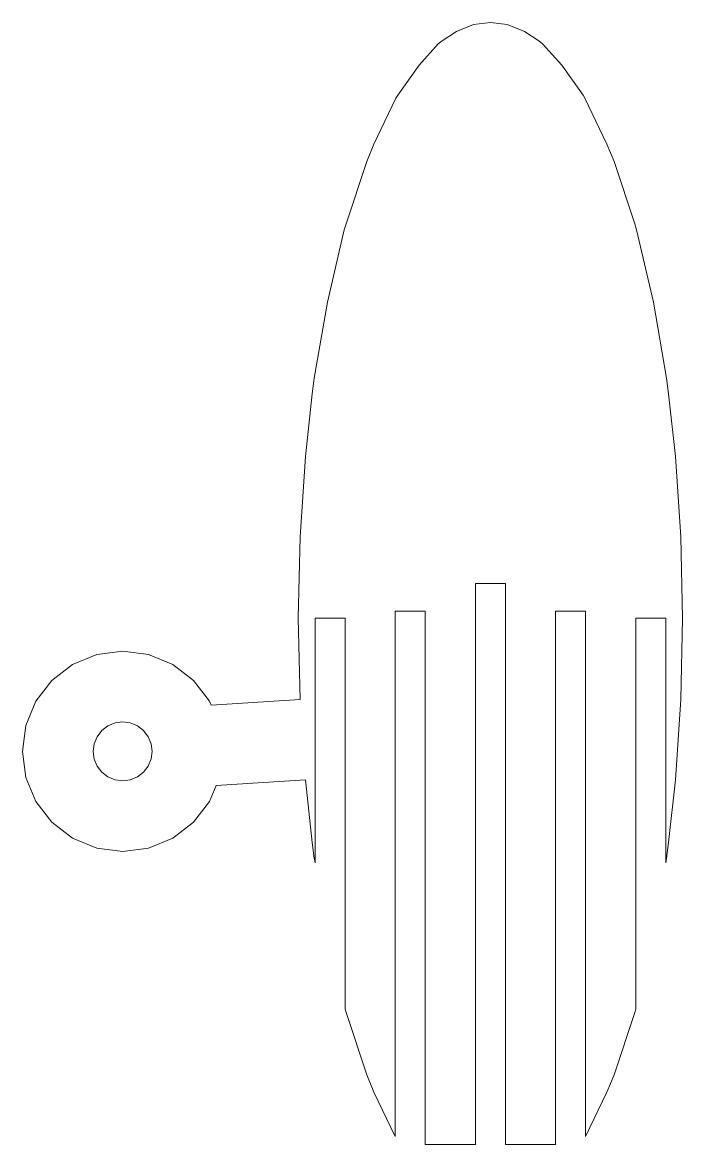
# Model space of a CAD drawing. Header units: centimetres. Extents: x -16.3 to 16.3, y -13.3 to 13.3.
# Drawn here: x -16.29 to -9.7, y -13.27 to -2.08 of the extents above; entities that cross this region are included whole.
import ezdxf

# ---------------------------------------------------------------- set-up
doc = ezdxf.new("R2010")
doc.units = ezdxf.units.CM
doc.header["$MEASUREMENT"] = 0
doc.layers.add('Camada 1', color=7, linetype='Continuous')

msp = doc.modelspace()

# ---------------------------------------------------------------- linework, layer by layer
at = {"layer": 'Camada 1', "lineweight": 5}
for points, knots in [([(-11.62053, -2.0806), (-11.62053, -2.0806), (-11.45236, -2.10272), (-11.45236, -2.10272), (-11.45236, -2.10272), (-11.45236, -2.10272), (-11.28045, -2.17031), (-11.28045, -2.17031), (-11.28045, -2.17031), (-11.28045, -2.17031), (-11.13737, -2.26341), (-11.13737, -2.26341), (-11.13737, -2.26341), (-11.13737, -2.26341), (-11.10068, -2.2929), (-11.10068, -2.2929), (-11.10068, -2.2929), (-11.10068, -2.2929), (-10.90817, -2.50703), (-10.90817, -2.50703), (-10.90817, -2.50703), (-10.90817, -2.50703), (-10.69678, -2.80496), (-10.69678, -2.80496), (-10.69678, -2.80496), (-10.69678, -2.80496), (-10.6778, -2.83702), (-10.6778, -2.83702), (-10.6778, -2.83702), (-10.6778, -2.83702), (-10.45806, -3.29581), (-10.45806, -3.29581), (-10.45806, -3.29581), (-10.45806, -3.29581), (-10.38694, -3.46744), (-10.38694, -3.46744), (-10.38694, -3.46744), (-10.38694, -3.46744), (-10.17989, -4.09027), (-10.17989, -4.09027), (-10.17989, -4.09027), (-10.17989, -4.09027), (-10.16285, -4.14777), (-10.16285, -4.14777), (-10.16285, -4.14777), (-10.16285, -4.14777), (-9.99511, -4.87057), (-9.99511, -4.87057), (-9.99511, -4.87057), (-9.99511, -4.87057), (-9.86264, -5.62788), (-9.86264, -5.62788), (-9.86264, -5.62788), (-9.86264, -5.62788), (-9.84355, -5.78434), (-9.84355, -5.78434), (-9.84355, -5.78434), (-9.84355, -5.78434), (-9.77392, -6.41147), (-9.77392, -6.41147), (-9.77392, -6.41147), (-9.77392, -6.41147), (-9.72128, -7.2127), (-9.72128, -7.2127), (-9.72128, -7.2127), (-9.72128, -7.2127), (-9.70371, -8.02279), (-9.70371, -8.02279), (-9.70371, -8.02279), (-9.70371, -8.02279), (-9.72128, -8.83287), (-9.72128, -8.83287), (-9.72128, -8.83287), (-9.72128, -8.83287), (-9.77392, -9.6341), (-9.77392, -9.6341), (-9.77392, -9.6341), (-9.77392, -9.6341), (-9.84355, -10.26123), (-9.84355, -10.26123), (-9.84355, -10.26123), (-9.84355, -10.26123), (-9.86264, -10.41765), (-9.86264, -10.41765), (-9.86264, -10.41765), (-9.86264, -10.41765), (-9.87054, -10.46274), (-9.87054, -10.46274), (-9.87054, -10.46274), (-9.87054, -10.46274), (-9.87054, -8.02279), (-9.87054, -8.02279), (-9.87054, -8.02279), (-9.87054, -8.02279), (-10.17054, -8.02279), (-10.17054, -8.02279), (-10.17054, -8.02279), (-10.17054, -8.02279), (-10.17054, -11.9237), (-10.17054, -11.9237), (-10.17054, -11.9237), (-10.17054, -11.9237), (-10.17989, -11.95531), (-10.17989, -11.95531), (-10.17989, -11.95531), (-10.17989, -11.95531), (-10.38694, -12.57813), (-10.38694, -12.57813), (-10.38694, -12.57813), (-10.38694, -12.57813), (-10.45806, -12.74976), (-10.45806, -12.74976), (-10.45806, -12.74976), (-10.45806, -12.74976), (-10.67054, -13.19334), (-10.67054, -13.19334), (-10.67054, -13.19334), (-10.67054, -13.19334), (-10.67054, -7.95167), (-10.67054, -7.95167), (-10.67054, -7.95167), (-10.67054, -7.95167), (-10.97054, -7.95167), (-10.97054, -7.95167), (-10.97054, -7.95167), (-10.97054, -7.95167), (-10.97054, -13.27279), (-10.97054, -13.27279), (-10.97054, -13.27279), (-10.97054, -13.27279), (-11.47053, -13.27279), (-11.47053, -13.27279), (-11.47053, -13.27279), (-11.47053, -13.27279), (-11.47053, -7.67668), (-11.47053, -7.67668), (-11.47053, -7.67668), (-11.47053, -7.67668), (-11.77053, -7.67668), (-11.77053, -7.67668), (-11.77053, -7.67668), (-11.77053, -7.67668), (-11.77053, -13.27279), (-11.77053, -13.27279), (-11.77053, -13.27279), (-11.77053, -13.27279), (-12.27052, -13.27279), (-12.27052, -13.27279), (-12.27052, -13.27279), (-12.27052, -13.27279), (-12.27052, -7.95167), (-12.27052, -7.95167), (-12.27052, -7.95167), (-12.27052, -7.95167), (-12.57053, -7.95167), (-12.57053, -7.95167), (-12.57053, -7.95167), (-12.57053, -7.95167), (-12.57053, -13.19334), (-12.57053, -13.19334), (-12.57053, -13.19334), (-12.57053, -13.19334), (-12.783, -12.74976), (-12.783, -12.74976), (-12.783, -12.74976), (-12.783, -12.74976), (-12.85416, -12.57813), (-12.85416, -12.57813), (-12.85416, -12.57813), (-12.85416, -12.57813), (-13.06117, -11.95531), (-13.06117, -11.95531), (-13.06117, -11.95531), (-13.06117, -11.95531), (-13.07052, -11.9237), (-13.07052, -11.9237), (-13.07052, -11.9237), (-13.07052, -11.9237), (-13.07052, -8.02279), (-13.07052, -8.02279), (-13.07052, -8.02279), (-13.07052, -8.02279), (-13.37052, -8.02279), (-13.37052, -8.02279), (-13.37052, -8.02279), (-13.37052, -8.02279), (-13.37052, -10.46274), (-13.37052, -10.46274), (-13.37052, -10.46274), (-13.37052, -10.46274), (-13.37842, -10.41765), (-13.37842, -10.41765), (-13.37842, -10.41765), (-13.37842, -10.41765), (-13.39751, -10.26123), (-13.39751, -10.26123), (-13.39751, -10.26123), (-13.39751, -10.26123), (-13.46718, -9.6341), (-13.46718, -9.6341), (-13.46718, -9.6341), (-13.46718, -9.6341), (-14.35777, -9.69255), (-14.35777, -9.69255), (-14.35777, -9.69255), (-14.35777, -9.69255), (-14.4236, -9.85141), (-14.4236, -9.85141), (-14.4236, -9.85141), (-14.4236, -9.85141), (-14.58249, -10.05852), (-14.58249, -10.05852), (-14.58249, -10.05852), (-14.58249, -10.05852), (-14.7896, -10.21742), (-14.7896, -10.21742), (-14.7896, -10.21742), (-14.7896, -10.21742), (-15.0308, -10.31732), (-15.0308, -10.31732), (-15.0308, -10.31732), (-15.0308, -10.31732), (-15.2896, -10.3514), (-15.2896, -10.3514), (-15.2896, -10.3514), (-15.2896, -10.3514), (-15.54843, -10.31732), (-15.54843, -10.31732), (-15.54843, -10.31732), (-15.54843, -10.31732), (-15.78959, -10.21742), (-15.78959, -10.21742), (-15.78959, -10.21742), (-15.78959, -10.21742), (-15.9967, -10.05852), (-15.9967, -10.05852), (-15.9967, -10.05852), (-15.9967, -10.05852), (-16.15563, -9.85141), (-16.15563, -9.85141), (-16.15563, -9.85141), (-16.15563, -9.85141), (-16.25554, -9.61021), (-16.25554, -9.61021), (-16.25554, -9.61021), (-16.25554, -9.61021), (-16.28962, -9.35142), (-16.28962, -9.35142), (-16.28962, -9.35142), (-16.28962, -9.35142), (-16.25554, -9.09258), (-16.25554, -9.09258), (-16.25554, -9.09258), (-16.25554, -9.09258), (-16.15563, -8.85143), (-16.15563, -8.85143), (-16.15563, -8.85143), (-16.15563, -8.85143), (-15.9967, -8.64431), (-15.9967, -8.64431), (-15.9967, -8.64431), (-15.9967, -8.64431), (-15.78959, -8.48538), (-15.78959, -8.48538), (-15.78959, -8.48538), (-15.78959, -8.48538), (-15.54843, -8.38548), (-15.54843, -8.38548), (-15.54843, -8.38548), (-15.54843, -8.38548), (-15.2896, -8.3514), (-15.2896, -8.3514), (-15.2896, -8.3514), (-15.2896, -8.3514), (-15.0308, -8.38548), (-15.0308, -8.38548), (-15.0308, -8.38548), (-15.0308, -8.38548), (-14.7896, -8.48538), (-14.7896, -8.48538), (-14.7896, -8.48538), (-14.7896, -8.48538), (-14.58249, -8.64431), (-14.58249, -8.64431), (-14.58249, -8.64431), (-14.58249, -8.64431), (-14.4236, -8.85143), (-14.4236, -8.85143), (-14.4236, -8.85143), (-14.4236, -8.85143), (-14.40712, -8.89115), (-14.40712, -8.89115), (-14.40712, -8.89115), (-14.40712, -8.89115), (-13.51978, -8.83287), (-13.51978, -8.83287), (-13.51978, -8.83287), (-13.51978, -8.83287), (-13.53738, -8.02279), (-13.53738, -8.02279), (-13.53738, -8.02279), (-13.53738, -8.02279), (-13.51978, -7.2127), (-13.51978, -7.2127), (-13.51978, -7.2127), (-13.51978, -7.2127), (-13.46718, -6.41147), (-13.46718, -6.41147), (-13.46718, -6.41147), (-13.46718, -6.41147), (-13.39751, -5.78434), (-13.39751, -5.78434), (-13.39751, -5.78434), (-13.39751, -5.78434), (-13.37842, -5.62788), (-13.37842, -5.62788), (-13.37842, -5.62788), (-13.37842, -5.62788), (-13.24599, -4.87057), (-13.24599, -4.87057), (-13.24599, -4.87057), (-13.24599, -4.87057), (-13.07821, -4.14777), (-13.07821, -4.14777), (-13.07821, -4.14777), (-13.07821, -4.14777), (-13.06117, -4.09027), (-13.06117, -4.09027), (-13.06117, -4.09027), (-13.06117, -4.09027), (-12.85416, -3.46744), (-12.85416, -3.46744), (-12.85416, -3.46744), (-12.85416, -3.46744), (-12.783, -3.29581), (-12.783, -3.29581), (-12.783, -3.29581), (-12.783, -3.29581), (-12.56326, -2.83702), (-12.56326, -2.83702), (-12.56326, -2.83702), (-12.56326, -2.83702), (-12.54428, -2.80496), (-12.54428, -2.80496), (-12.54428, -2.80496), (-12.54428, -2.80496), (-12.3329, -2.50703), (-12.3329, -2.50703), (-12.3329, -2.50703), (-12.3329, -2.50703), (-12.14042, -2.2929), (-12.14042, -2.2929), (-12.14042, -2.2929), (-12.14042, -2.2929), (-12.1037, -2.26341), (-12.1037, -2.26341), (-12.1037, -2.26341), (-12.1037, -2.26341), (-11.96061, -2.17031), (-11.96061, -2.17031), (-11.96061, -2.17031), (-11.96061, -2.17031), (-11.7887, -2.10272), (-11.7887, -2.10272), (-11.7887, -2.10272), (-11.7887, -2.10272), (-11.62053, -2.0806), (-11.62053, -2.0806)], [0, 0, 0, 0, 0.01086957, 0.01086957, 0.01086957, 0.01086957, 0.02173913, 0.02173913, 0.02173913, 0.02173913, 0.0326087, 0.0326087, 0.0326087, 0.0326087, 0.04347826, 0.04347826, 0.04347826, 0.04347826, 0.05434783, 0.05434783, 0.05434783, 0.05434783, 0.06521739, 0.06521739, 0.06521739, 0.06521739, 0.07608696, 0.07608696, 0.07608696, 0.07608696, 0.08695652, 0.08695652, 0.08695652, 0.08695652, 0.09782609, 0.09782609, 0.09782609, 0.09782609, 0.10869565, 0.10869565, 0.10869565, 0.10869565, 0.11956522, 0.11956522, 0.11956522, 0.11956522, 0.13043478, 0.13043478, 0.13043478, 0.13043478, 0.14130435, 0.14130435, 0.14130435, 0.14130435, 0.15217391, 0.15217391, 0.15217391, 0.15217391, 0.16304348, 0.16304348, 0.16304348, 0.16304348, 0.17391304, 0.17391304, 0.17391304, 0.17391304, 0.18478261, 0.18478261, 0.18478261, 0.18478261, 0.19565217, 0.19565217, 0.19565217, 0.19565217, 0.20652174, 0.20652174, 0.20652174, 0.20652174, 0.2173913, 0.2173913, 0.2173913, 0.2173913, 0.22826087, 0.22826087, 0.22826087, 0.22826087, 0.23913043, 0.23913043, 0.23913043, 0.23913043, 0.25, 0.25, 0.25, 0.25, 0.26086957, 0.26086957, 0.26086957, 0.26086957, 0.27173913, 0.27173913, 0.27173913, 0.27173913, 0.2826087, 0.2826087, 0.2826087, 0.2826087, 0.29347826, 0.29347826, 0.29347826, 0.29347826, 0.30434783, 0.30434783, 0.30434783, 0.30434783, 0.31521739, 0.31521739, 0.31521739, 0.31521739, 0.32608696, 0.32608696, 0.32608696, 0.32608696, 0.33695652, 0.33695652, 0.33695652, 0.33695652, 0.34782609, 0.34782609, 0.34782609, 0.34782609, 0.35869565, 0.35869565, 0.35869565, 0.35869565, 0.36956522, 0.36956522, 0.36956522, 0.36956522, 0.38043478, 0.38043478, 0.38043478, 0.38043478, 0.39130435, 0.39130435, 0.39130435, 0.39130435, 0.40217391, 0.40217391, 0.40217391, 0.40217391, 0.41304348, 0.41304348, 0.41304348, 0.41304348, 0.42391304, 0.42391304, 0.42391304, 0.42391304, 0.43478261, 0.43478261, 0.43478261, 0.43478261, 0.44565217, 0.44565217, 0.44565217, 0.44565217, 0.45652174, 0.45652174, 0.45652174, 0.45652174, 0.4673913, 0.4673913, 0.4673913, 0.4673913, 0.47826087, 0.47826087, 0.47826087, 0.47826087, 0.48913043, 0.48913043, 0.48913043, 0.48913043, 0.5, 0.5, 0.5, 0.5, 0.51086957, 0.51086957, 0.51086957, 0.51086957, 0.52173913, 0.52173913, 0.52173913, 0.52173913, 0.5326087, 0.5326087, 0.5326087, 0.5326087, 0.54347826, 0.54347826, 0.54347826, 0.54347826, 0.55434783, 0.55434783, 0.55434783, 0.55434783, 0.56521739, 0.56521739, 0.56521739, 0.56521739, 0.57608696, 0.57608696, 0.57608696, 0.57608696, 0.58695652, 0.58695652, 0.58695652, 0.58695652, 0.59782609, 0.59782609, 0.59782609, 0.59782609, 0.60869565, 0.60869565, 0.60869565, 0.60869565, 0.61956522, 0.61956522, 0.61956522, 0.61956522, 0.63043478, 0.63043478, 0.63043478, 0.63043478, 0.64130435, 0.64130435, 0.64130435, 0.64130435, 0.65217391, 0.65217391, 0.65217391, 0.65217391, 0.66304348, 0.66304348, 0.66304348, 0.66304348, 0.67391304, 0.67391304, 0.67391304, 0.67391304, 0.68478261, 0.68478261, 0.68478261, 0.68478261, 0.69565217, 0.69565217, 0.69565217, 0.69565217, 0.70652174, 0.70652174, 0.70652174, 0.70652174, 0.7173913, 0.7173913, 0.7173913, 0.7173913, 0.72826087, 0.72826087, 0.72826087, 0.72826087, 0.73913043, 0.73913043, 0.73913043, 0.73913043, 0.75, 0.75, 0.75, 0.75, 0.76086957, 0.76086957, 0.76086957, 0.76086957, 0.77173913, 0.77173913, 0.77173913, 0.77173913, 0.7826087, 0.7826087, 0.7826087, 0.7826087, 0.79347826, 0.79347826, 0.79347826, 0.79347826, 0.80434783, 0.80434783, 0.80434783, 0.80434783, 0.81521739, 0.81521739, 0.81521739, 0.81521739, 0.82608696, 0.82608696, 0.82608696, 0.82608696, 0.83695652, 0.83695652, 0.83695652, 0.83695652, 0.84782609, 0.84782609, 0.84782609, 0.84782609, 0.85869565, 0.85869565, 0.85869565, 0.85869565, 0.86956522, 0.86956522, 0.86956522, 0.86956522, 0.88043478, 0.88043478, 0.88043478, 0.88043478, 0.89130435, 0.89130435, 0.89130435, 0.89130435, 0.90217391, 0.90217391, 0.90217391, 0.90217391, 0.91304348, 0.91304348, 0.91304348, 0.91304348, 0.92391304, 0.92391304, 0.92391304, 0.92391304, 0.93478261, 0.93478261, 0.93478261, 0.93478261, 0.94565217, 0.94565217, 0.94565217, 0.94565217, 0.95652174, 0.95652174, 0.95652174, 0.95652174, 0.9673913, 0.9673913, 0.9673913, 0.9673913, 0.97826087, 0.97826087, 0.97826087, 0.97826087, 0.98913043, 0.98913043, 0.98913043, 0.98913043, 1, 1, 1, 1]), ([(-15.03503, -9.49838), (-15.03503, -9.49838), (-15.00452, -9.42469), (-15.00452, -9.42469), (-15.00452, -9.42469), (-15.00452, -9.42469), (-14.99566, -9.35142), (-14.99566, -9.35142), (-14.99566, -9.35142), (-14.99566, -9.35142), (-15.00565, -9.27532), (-15.00565, -9.27532), (-15.00565, -9.27532), (-15.00565, -9.27532), (-15.03503, -9.20441), (-15.03503, -9.20441), (-15.03503, -9.20441), (-15.03503, -9.20441), (-15.08174, -9.14356), (-15.08174, -9.14356), (-15.08174, -9.14356), (-15.08174, -9.14356), (-15.14263, -9.09682), (-15.14263, -9.09682), (-15.14263, -9.09682), (-15.14263, -9.09682), (-15.21354, -9.06747), (-15.21354, -9.06747), (-15.21354, -9.06747), (-15.21354, -9.06747), (-15.2896, -9.05745), (-15.2896, -9.05745), (-15.2896, -9.05745), (-15.2896, -9.05745), (-15.36569, -9.06747), (-15.36569, -9.06747), (-15.36569, -9.06747), (-15.36569, -9.06747), (-15.4366, -9.09682), (-15.4366, -9.09682), (-15.4366, -9.09682), (-15.4366, -9.09682), (-15.49745, -9.14356), (-15.49745, -9.14356), (-15.49745, -9.14356), (-15.49745, -9.14356), (-15.5442, -9.20441), (-15.5442, -9.20441), (-15.5442, -9.20441), (-15.5442, -9.20441), (-15.57355, -9.27532), (-15.57355, -9.27532), (-15.57355, -9.27532), (-15.57355, -9.27532), (-15.58357, -9.35142), (-15.58357, -9.35142), (-15.58357, -9.35142), (-15.58357, -9.35142), (-15.57355, -9.42748), (-15.57355, -9.42748), (-15.57355, -9.42748), (-15.57355, -9.42748), (-15.5442, -9.49838), (-15.5442, -9.49838), (-15.5442, -9.49838), (-15.5442, -9.49838), (-15.49745, -9.55927), (-15.49745, -9.55927), (-15.49745, -9.55927), (-15.49745, -9.55927), (-15.4366, -9.60598), (-15.4366, -9.60598), (-15.4366, -9.60598), (-15.4366, -9.60598), (-15.36569, -9.63537), (-15.36569, -9.63537), (-15.36569, -9.63537), (-15.36569, -9.63537), (-15.2896, -9.64535), (-15.2896, -9.64535), (-15.2896, -9.64535), (-15.2896, -9.64535), (-15.21354, -9.63537), (-15.21354, -9.63537), (-15.21354, -9.63537), (-15.21354, -9.63537), (-15.14263, -9.60598), (-15.14263, -9.60598), (-15.14263, -9.60598), (-15.14263, -9.60598), (-15.08174, -9.55927), (-15.08174, -9.55927), (-15.08174, -9.55927), (-15.08174, -9.55927), (-15.03503, -9.49838), (-15.03503, -9.49838)], [0, 0, 0, 0, 0.04166667, 0.04166667, 0.04166667, 0.04166667, 0.08333333, 0.08333333, 0.08333333, 0.08333333, 0.125, 0.125, 0.125, 0.125, 0.16666667, 0.16666667, 0.16666667, 0.16666667, 0.20833333, 0.20833333, 0.20833333, 0.20833333, 0.25, 0.25, 0.25, 0.25, 0.29166667, 0.29166667, 0.29166667, 0.29166667, 0.33333333, 0.33333333, 0.33333333, 0.33333333, 0.375, 0.375, 0.375, 0.375, 0.41666667, 0.41666667, 0.41666667, 0.41666667, 0.45833333, 0.45833333, 0.45833333, 0.45833333, 0.5, 0.5, 0.5, 0.5, 0.54166667, 0.54166667, 0.54166667, 0.54166667, 0.58333333, 0.58333333, 0.58333333, 0.58333333, 0.625, 0.625, 0.625, 0.625, 0.66666667, 0.66666667, 0.66666667, 0.66666667, 0.70833333, 0.70833333, 0.70833333, 0.70833333, 0.75, 0.75, 0.75, 0.75, 0.79166667, 0.79166667, 0.79166667, 0.79166667, 0.83333333, 0.83333333, 0.83333333, 0.83333333, 0.875, 0.875, 0.875, 0.875, 0.91666667, 0.91666667, 0.91666667, 0.91666667, 0.95833333, 0.95833333, 0.95833333, 0.95833333, 1, 1, 1, 1])]:
    msp.add_open_spline(points, degree=3, knots=knots, dxfattribs=at)

doc.saveas('drawing.dxf')
